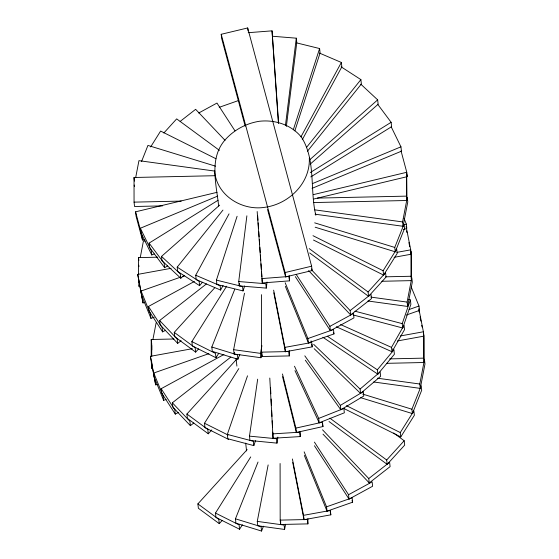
<?xml version="1.0" encoding="UTF-8"?>
<svg xmlns="http://www.w3.org/2000/svg" width="559" height="559" viewBox="0 0 559 559"><rect width="100%" height="100%" fill="white"/><g stroke="black" fill="none" stroke-linecap="round" stroke-linejoin="round"><path stroke-width="0.84" d="M218.66 205.985C216.193 183.226 208.465 156.904 226.591 138.262C235.332 129.164 246.833 123.266 259.285 121.282C275 119.458 291.595 124.853 301.629 137.437C316.052 160.37 309.672 189.878 315.821 215.243M309.316 158.12C310.42 183.219 288.675 204.231 264.645 207.34C241.558 210.974 216.033 194.972 214.614 170.502M267.041 282.043L266.287 288.102L239.217 285.908L238.721 281.533L246.882 215.823M239.217 285.908L239.538 283.308M285.446 125.509L296.291 38.18L272.603 36.258M286.369 126.418L296.787 42.547L296.291 38.18M277.865 437.082L276.998 443.126L249.985 440.506L249.489 436.139L257.671 379.17M135.704 177.469L138.946 160.657L214.873 171.096M140.232 257.629L143.467 240.817L145.193 241.055M151.768 345.455L151.775 350.046M152.9 339.565L156.143 322.76M261.947 352.603L260.955 357.732L234.123 354.043L233.627 349.675L244.5 293.23M234.123 354.043L234.452 352.338M260.955 357.732L260.459 353.365L261.94 345.672M285.586 524.307L284.601 529.443L257.762 525.753L257.266 521.386L268.145 464.934M403.081 226.29L402.585 221.923L407.28 197.544L407.777 201.911L403.081 226.29L315.073 214.188M407.609 306.451L407.106 302.084L411.801 277.711L412.304 282.078L407.609 306.451L367.913 300.994M420.277 388.386L419.774 384.019L424.477 359.647L424.973 364.014L420.277 388.386L373.685 381.986M244.667 285.942L243.053 290.918L216.927 284.489L216.431 280.122L237.1 216.27M293.293 129.814L319.601 48.542L296.843 42.945M294.866 130.862L320.097 52.909L319.601 48.542M255.526 440.667L253.821 445.614L227.827 438.773L227.331 434.406L247.511 375.816M353.784 315.122L402.732 328L402.228 323.633L410.39 299.945L408.706 299.505M402.732 328L410.886 304.313L410.39 299.945M141.539 161.53L147.939 145.417L215.508 166.17M239.846 354.378L237.91 359.248L212.301 351.38L211.805 347.013L234.696 289.415M263.499 526.18L261.563 531.05L235.954 523.182L235.458 518.815L258.027 462.027M395.255 251.809L394.759 247.441L404.038 224.075L404.541 228.442L395.255 251.809L315.171 227.213M412.409 413.583L411.913 409.216L421.2 385.85L421.696 390.224L412.409 413.583L360.695 397.701M223.104 285.467L220.602 290.065L196.209 279.605L195.713 275.238L229.043 213.866M300.938 136.871L341.353 62.461L319.315 53.014M302.265 139.708L341.849 66.828L341.353 62.461M391.985 351.751L391.489 347.384L404.038 325.247L404.534 329.614L391.985 351.751L336.308 326.77M150.644 146.94L160.608 131.065L215.928 158.721M218.751 353.323L215.97 357.753L192.359 345.951L191.863 341.584L226.654 286.18M228.603 439.409L204.992 427.607L204.496 423.24L238.826 368.577M242.368 524.803L239.587 529.233L215.977 517.431L215.481 513.064L250.732 456.92M383.607 275.105L383.104 270.738L396.694 249.097L397.197 253.465L383.607 275.105L313.48 240.049M400.768 436.928L400.272 432.561L413.863 410.921L414.359 415.288L400.768 436.928L343.89 408.496M202.344 282.274L199.619 285.67L177.699 271.492L177.203 267.125L222.957 210.079M306.423 147.52L360.883 79.616L341.158 66.856M307.464 151.209L361.387 83.983L360.883 79.616M322.85 337.252L377.835 374.174L377.339 369.806L393.892 349.892L392.446 348.921M377.835 374.174L394.395 354.259L393.892 349.892M163.843 133.007L176.665 118.878L219.428 150.364M198.585 348.893L195.65 352.121L174.764 336.742L174.261 332.374L214.747 287.766M211.812 429.906L208.29 433.784L187.398 418.405L186.902 414.03L236.184 359.73M368.577 296.333L368.081 291.966L385.563 272.701L386.059 277.068L368.577 296.333L309.693 252.975M222.209 520.415L219.275 523.65L198.382 508.271L197.886 503.897L247.169 449.597M404.185 440.737L404.681 445.104L387.198 464.368L386.695 460.001L404.185 440.737L393.669 432.994M184.058 275.356L180.788 278.235L162.012 260.774L161.516 256.406L219.68 205.125M309.693 159.79L377.66 99.865L360.765 84.15M310.189 164.157L378.157 104.233L377.66 99.865M360.576 393.424L360.08 389.057L380.141 371.966L380.637 376.333L360.576 393.424L314.186 348.711M180.159 121.415L195.629 109.319L225.053 140.351M181.123 340.69L177.678 343.38L160.147 324.884L159.643 320.517L206.432 283.93M193.826 422.967L190.388 425.658L172.85 407.169L172.354 402.801L230.832 357.068M350.647 314.927L350.144 310.559L370.994 294.258L371.49 298.625L350.647 314.927L308.603 270.591M369.254 482.927L368.758 478.56L389.609 462.258L390.105 466.625L369.254 482.927L323.011 434.154M167.616 265.86L164.653 267.705L149.588 247.483L149.092 243.116L218.073 200.255M310.28 172.542L391.125 122.302L377.625 104.177M310.776 176.91L391.628 126.669L391.125 122.302M340.822 409.761L340.326 405.394L363.28 391.649L363.783 396.017L340.822 409.761L305.305 360.199M198.718 113.009L216.969 103.066L234.976 130.834M165.674 330.208L162.613 331.878L148.96 310.832L148.463 306.465L194.385 281.45M178.377 412.444L175.316 414.114L161.663 393.068L161.167 388.701L223.928 354.511M330.39 330.711L329.894 326.344L353.47 313.501L353.966 317.868L330.39 330.711L295.32 276.642M349.047 499.082L348.55 494.715L372.126 481.872L372.622 486.239L349.047 499.082L314.444 445.747M154.179 253.961L151.762 254.967L140.868 232.6L140.372 228.233L217.689 196.097M312.348 183.645L400.95 146.821L391.181 126.774M312.041 188.348L401.446 151.189L400.95 146.821M319.196 422.786L318.693 418.418L343.848 408.433L344.351 412.801L319.196 422.786L294.977 370.589M219.212 107.321L238.4 100.578M154.235 317.198L150.944 318.351L141.595 295.397L141.099 291.029L180.585 277.152M182.234 276.572L184.701 275.706M403.843 224.921L406.316 224.054L404.059 218.513M403.521 229.574L406.812 228.421L406.316 224.054M166.086 399.475L163.619 400.342L154.27 377.388L153.767 373.021L208.891 353.644M308.4 342.912L307.904 338.544L333.492 329.551L333.989 333.919L308.4 342.912L285.356 286.341M409.118 309.511L418.984 306.039L411.249 287.046M406.323 315.038L419.488 310.413L418.984 306.039M327.043 511.185L326.547 506.817L352.135 497.824L352.631 502.192L327.043 511.185L304.334 455.417M245.198 126.208L221.706 38.655L221.21 34.288L247.686 27.95L311.615 266.196L312.111 270.563L285.628 276.901L267.558 209.548M144.159 239.601L142.461 240.014L136.068 216.186L135.571 211.819L217.053 192.324M313.41 194.616L406.77 172.277L401.041 150.916M313.906 198.983L407.273 176.644L406.77 172.277M285.628 276.901L285.132 272.533L311.615 266.196M296.389 432.477L295.886 428.11L322.473 422.185L322.976 426.552L296.389 432.477L282.561 376.661M144.711 302.608L142.999 302.922L137.738 274.385L171.152 268.313M397.002 252.333L410.718 249.845L406.114 226.514M394.074 257.329L411.214 254.212L410.718 249.845M157.379 384.543L155.668 384.851L150.406 356.321L192.394 348.69M285.404 351.737L284.908 347.37L311.733 342.499L312.229 346.866L285.404 351.737L273.791 292.811M400.244 335.98L423.387 331.78L418.95 309.281M397.316 340.969L423.883 336.148L423.387 333.646M304.019 519.702L303.516 515.335L330.341 510.465L330.837 514.832L304.019 519.702L292.741 462.489M248.238 32.695L272.03 30.85L278.606 123.197M261.808 278.585L288.996 276.481L289.499 280.849L262.311 282.952L257.175 211.519M272.561 433.882L299.778 432.205L300.274 436.572L273.058 438.249L269.787 378.059M162.501 205.887L134.558 206.502L134.062 202.134L134.027 177.489L215.229 175.701M134.062 202.134L181.214 201.093M317.421 198.096L406.477 196.132L406.973 200.499L313.55 202.561M138.576 274.609L138.548 257.608L157.757 257.189M385.675 276.817L410.998 276.258L411.494 280.625L381.811 281.275M151.237 356.488L151.216 339.495L173.912 338.992M261.563 352.142L288.807 351.548L289.303 355.915L262.066 356.516L261.563 352.142L261.486 294.67M389.609 358.885L423.659 358.137L424.155 362.505L386.611 363.329M280.178 520.115L307.415 519.514L307.911 523.881L280.674 524.482L280.178 520.115L280.094 463.509M238.721 281.533L265.791 283.727L266.287 288.102M249.489 436.139L276.502 438.759L276.998 443.126M314.577 209.821L402.585 221.923M370.869 297.102L407.106 302.084M233.627 349.675L260.459 353.365M377.5 378.205L419.774 384.019M257.266 521.386L284.098 525.076L284.601 529.443M216.431 280.122L242.557 286.55L243.053 290.918M354.979 311.195L402.228 323.633M227.331 434.406L253.318 441.247L253.821 445.614M314.675 222.845L394.759 247.441M211.805 347.013L237.414 354.881L237.91 359.248M362.7 394.102L411.913 409.216M235.458 518.815L261.067 526.683L261.563 531.05M195.713 275.238L220.106 285.698L220.602 290.065M340.585 324.541L391.489 347.384M312.984 235.681L383.104 270.738M346.51 405.687L400.272 432.561M191.863 341.584L215.467 353.386L215.97 357.753M204.496 423.24L228.107 435.042M215.481 513.064L239.084 524.866L239.587 529.233M177.203 267.125L199.123 281.303L199.619 285.67M327.42 336.287L377.339 369.806M309.197 248.608L368.081 291.966M329.915 418.188L386.695 460.001M329.013 421.528L387.198 464.368M174.261 332.374L195.154 347.754L195.65 352.121M186.902 414.03L207.794 429.417L208.29 433.784M197.886 503.897L218.779 519.283L219.275 523.65M161.516 256.406L180.291 273.868L180.788 278.235M313.69 344.344L360.08 389.057M311.712 270.025L350.144 310.559M322.515 429.787L368.758 478.56M159.643 320.517L177.182 339.013L177.678 343.38M172.354 402.801L189.892 421.29L190.388 425.658M149.092 243.116L164.157 263.338L164.653 267.705M304.802 355.831L340.326 405.394M296.242 274.469L329.894 326.344M314.424 442.106L348.55 494.715M148.463 306.465L162.11 327.511L162.613 331.878M161.167 388.701L174.813 409.747L175.316 414.114M140.372 228.233L151.265 250.6L151.762 254.967M294.481 366.215L318.693 418.418M418.838 308.827L419.488 310.413M333.332 332.305L333.989 333.919M285.188 282.777L307.904 338.544M351.974 500.578L352.631 502.192M304.159 451.854L326.547 506.817M141.099 291.029L150.441 313.983L150.944 318.351M153.767 373.021L163.116 395.975L163.619 400.342M406.61 174.177L407.273 176.644M311.656 268.879L312.111 270.563M221.21 34.288L285.132 272.533M135.571 211.819L141.965 235.639L142.461 240.014M322.347 424.015L322.976 426.552M282.477 373.985L295.886 428.11M406.617 230.881L406.945 232.544M408.915 242.55L409.733 246.715M410.558 250.879L411.214 254.212M420.102 316.981L420.927 321.146M421.745 325.317L422.073 326.98M311.049 340.885L311.384 342.597M311.726 344.302L312.229 346.866M330.166 511.422L330.837 514.832M273.63 290.156L284.908 347.37M292.406 458.974L303.516 515.335M137.738 274.385L142.999 302.922M150.406 356.321L155.668 384.851M406.693 173.674L406.973 200.499M423.387 331.78L424.127 337.86L424.155 362.505M418.95 310.524L419.117 311.978M247.686 27.95L248.021 30.864M236.017 358.305L236.904 366.096M245.681 443.126L246.568 450.917M134.027 177.489L134.446 181.13M134.251 185.036L134.412 186.489M151.216 339.495L151.713 343.862L151.727 356.607M138.548 257.608L138.884 260.522M138.772 265.197L138.939 266.65M289.136 275.622L289.499 280.849M272.03 30.85L278.41 123.183M257.678 215.886L257.978 220.239M258.153 222.852L258.517 228.079M258.761 231.566L259.117 236.785M259.299 239.399L259.662 244.625M259.844 247.239L260.201 252.465M260.382 255.079L260.746 260.305M260.983 263.792L261.346 269.019M261.528 271.632L261.885 276.859M262.066 279.472L262.311 282.952M300.015 431.338L300.274 436.572M270.542 387.66L270.849 393.767M271.108 399L271.408 405.107M271.674 410.341L271.974 416.441M272.191 420.808L272.492 426.908M272.757 432.142L273.058 438.249M423.624 333.492L423.659 358.137M411.494 280.625L411.459 255.98L410.963 251.613L410.998 276.258M406.449 176.588L406.477 196.132M307.904 518.654L307.911 523.881M289.296 350.689L289.303 355.915M280.667 521.002L280.674 524.482M262.059 354.769L262.066 356.516M151.734 361.708L151.748 368.507L151.244 361.589M139.079 284.922L139.079 286.627L138.583 278.857"/></g></svg>
